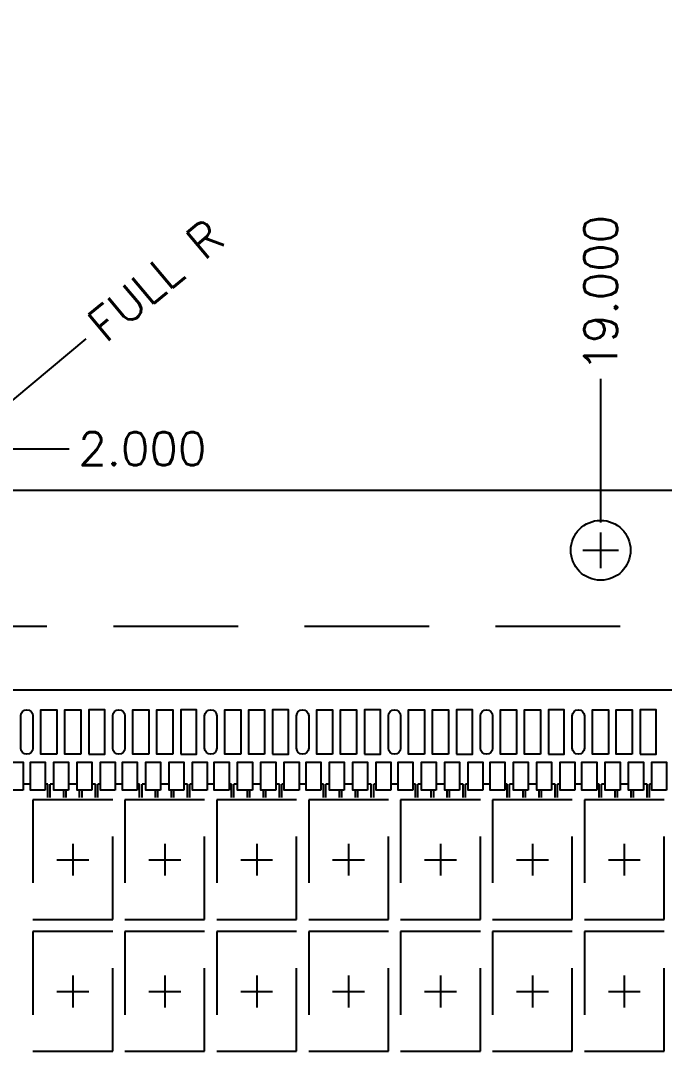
# Model space of a CAD drawing. Header units: millimetres. Extents: x 403.54 to 411.78, y 94.48 to 99.97.
# Drawn here: x 406.855 to 407.823, y 98.389 to 99.956 of the extents above; entities that cross this region are included whole.
import ezdxf

# ---------------------------------------------------------------- set-up
doc = ezdxf.new("R2010")
doc.units = ezdxf.units.MM
doc.header["$LTSCALE"] = 0.5
doc.header["$PDMODE"] = 98
doc.linetypes.add('CENTER', pattern=[50.800000000000004, 31.75, -6.35, 6.35, -6.35])
doc.linetypes.add('HIDDEN', pattern=[0.375, 0.25, -0.125])
for name, color, linetype in [('1D', 4, 'Continuous'), ('BTM', 7, 'HIDDEN'), ('CEN', 2, 'CENTER'), ('DIMENSION', 3, 'Continuous')]:
    doc.layers.add(name, color=color, linetype=linetype)
doc.styles.add('SIMPLEX', font='simplex.shx', dxfattribs={"bigfont": 'AllInOneBig.shx'})
doc.dimstyles.new('Standard2', dxfattribs={"dimtxt": 0.05, "dimasz": 0.08, "dimexe": 0.015, "dimexo": 0.015, "dimgap": 0.01, "dimtad": 1, "dimdec": 3, "dimlfac": 16.66666666666666, "dimrnd": 0.0005, "dimzin": 1, "dimtxsty": 'SIMPLEX', "dimcen": 0.015, "dimclrd": 256, "dimclre": 256, "dimclrt": 256, "dimazin": 3, "dimtp": 0.03, "dimtm": 0.05, "dimtfac": 0.8, "dimtdec": 3, "dimtmove": 0, "dimatfit": 3, "dimfxl": 0.05, "dimtzin": 4, "dimlwd": -1, "dimlwe": -1})

# ---------------------------------------------------------------- blocks, each defined once
blk = doc.blocks.new('*D5')
at = {"layer": 'Defpoints', "color": 0, "ltscale": 0.1, "transparency": 16777216}
for p in [(408.6120308015267, 98.72405420024849), (409.1126035743108, 98.72405420024849), (406.5872108015268, 97.10705420025023)]:
    blk.add_point(p, dxfattribs=at)
at = {"layer": 'DIMENSION', "ltscale": 0.1, "transparency": 16777216}
blk.add_line((408.627030801527, 98.72405420024704), (409.1126035743112, 98.72405420024704), dxfattribs=at)
at = {"layer": 'DIMENSION', "ltscale": 0.1, "transparency": 16777216, "insert": (409.2464130981207, 98.72405420024704), "char_height": 0.05, "attachment_point": 5, "style": 'SIMPLEX'}
blk.add_mtext('\\A1;26.950', dxfattribs=at)
blk = doc.blocks.new('*D26')
at = {"layer": 'Defpoints', "color": 0, "transparency": 16777216}
for p in [(409.1126035743112, 99.0939123635559), (408.4920308015272, 99.06305420024697), (406.5872108015266, 97.10705420025023)]:
    blk.add_point(p, dxfattribs=at)
at = {"layer": 'DIMENSION', "transparency": 16777216}
for p, q in [((408.7926035743119, 99.06305420024397), (408.9526035743119, 99.09391236355289)), ((408.9526035743119, 99.09391236355289), (409.1126035743119, 99.09391236355289)), ((408.5070308015279, 99.06305420024397), (408.7926035743119, 99.06305420024397))]:
    blk.add_line(p, q, dxfattribs=at)
at = {"layer": 'DIMENSION', "transparency": 16777216, "insert": (409.2464130981214, 99.09391236355289), "char_height": 0.05, "attachment_point": 5, "style": 'SIMPLEX'}
blk.add_mtext('\\A1;32.600', dxfattribs=at)
blk = doc.blocks.new('*D44')
at = {"layer": 'Defpoints', "color": 0, "ltscale": 0.1, "transparency": 16777216}
for p in [(408.42867219549, 99.71051309388422), (408.4620308015272, 98.72405420025028), (406.587210801527, 97.10705420025029)]:
    blk.add_point(p, dxfattribs=at)
at = {"layer": 'DIMENSION', "ltscale": 0.1, "transparency": 16777216}
for p, q in [((408.4286721954907, 99.55051309388126), (408.4286721954907, 99.71051309388126)), ((408.462030801528, 99.39051309388127), (408.4286721954907, 99.55051309388126)), ((408.462030801528, 98.73905420024732), (408.462030801528, 99.39051309388127))]:
    blk.add_line(p, q, dxfattribs=at)
at = {"layer": 'DIMENSION', "ltscale": 0.1, "transparency": 16777216, "insert": (408.4286721954907, 99.8395607129289), "char_height": 0.05, "attachment_point": 5, "rotation": 89.99999999999957, "style": 'SIMPLEX'}
blk.add_mtext('\\A1;31.247', dxfattribs=at)
blk = doc.blocks.new('*D45')
at = {"layer": 'Defpoints', "color": 0, "ltscale": 0.1, "transparency": 16777216}
for p in [(408.3720308015273, 99.71051309388422), (408.3720308015273, 99.06305420024697), (406.587210801527, 97.10705420025629)]:
    blk.add_point(p, dxfattribs=at)
at = {"layer": 'DIMENSION', "ltscale": 0.1, "transparency": 16777216}
blk.add_line((408.3720308015273, 99.07805420024697), (408.3720308015273, 99.71051309388422), dxfattribs=at)
at = {"layer": 'DIMENSION', "ltscale": 0.1, "transparency": 16777216, "insert": (408.3720308015273, 99.84432261769379), "char_height": 0.05, "attachment_point": 5, "rotation": 90, "style": 'SIMPLEX'}
blk.add_mtext('\\A1;29.747', dxfattribs=at)
blk = doc.blocks.new('*D50')
at = {"layer": 'Defpoints', "color": 0, "transparency": 16777216}
for p in [(407.9986492123411, 99.33606972791452), (404.693982694319, 99.24905420024773), (408.4920308015269, 99.2490542002477), (408.4920308015269, 99.2490542002477), (408.6120308015269, 99.17975420024769)]:
    blk.add_point(p, dxfattribs=at)
at = {"layer": 'DIMENSION', "transparency": 16777216}
blk.add_line((408.4790412627333, 99.25655565890104), (408.0451940422416, 99.50710242873508), dxfattribs=at)
blk.add_arc((408.4920308015269, 99.2490542002477), 0.5009961023827223, 159.152412314318, 170.8411538952168, dxfattribs=at)
for points in [[(408.0117929326128, 99.43307514414379), (408.0358764787776, 99.4216255190305), (408.0581835810352, 99.49960097008173)], [(408.0107127426034, 99.32773426369069), (407.9841312061646, 99.32986335543733), (407.9910346991442, 99.2490542002477)]]:
    blk.add_solid(points, dxfattribs=at)
at = {"layer": 'DIMENSION', "transparency": 16777216, "insert": (407.9599608539042, 99.4122723749152), "char_height": 0.05, "attachment_point": 5, "rotation": 72.94604210525843, "style": 'SIMPLEX'}
blk.add_mtext('\\A1;30°', dxfattribs=at)
blk = doc.blocks.new('*D57')
at = {"layer": 'Defpoints', "color": 0, "ltscale": 0.1, "transparency": 16777216}
for p in [(406.6472108015342, 99.31189662202814), (406.5272108015342, 99.15905420024865), (406.6472108015342, 99.15905420024865)]:
    blk.add_point(p, dxfattribs=at)
at = {"layer": 'DIMENSION', "color": 0, "ltscale": 0.1, "transparency": 16777216}
for p, q in [((406.5272108015342, 99.17405420024865), (406.5272108015342, 99.32689662202814)), ((406.6472108015342, 99.17405420024865), (406.6472108015342, 99.32689662202814)), ((406.4472108015343, 99.31189662202814), (406.3672108015342, 99.31189662202814)), ((406.5272108015342, 99.31189662202814), (406.6472108015342, 99.31189662202814)), ((406.7272108015342, 99.31189662202814), (406.9274911954609, 99.31189662202814))]:
    blk.add_line(p, q, dxfattribs=at)
for points in [[(406.4472108015343, 99.32522995536148), (406.4472108015343, 99.29856328869481), (406.5272108015342, 99.31189662202814)], [(406.7272108015342, 99.32522995536148), (406.7272108015342, 99.29856328869481), (406.6472108015342, 99.31189662202814)]]:
    blk.add_solid(points, dxfattribs=at)
at = {"layer": 'DIMENSION', "color": 1, "ltscale": 0.1, "transparency": 16777216, "insert": (407.0374911954609, 99.31189662202814), "char_height": 0.05, "attachment_point": 5, "style": 'SIMPLEX'}
blk.add_mtext('\\A1;2.000', dxfattribs=at)
blk = doc.blocks.new('*D59')
at = {"layer": 'Defpoints', "color": 0, "ltscale": 0.1, "transparency": 16777216}
for p in [(406.6067222413462, 99.18793257489344), (406.5722108015341, 99.15905420024882)]:
    blk.add_point(p, dxfattribs=at)
at = {"layer": 'DIMENSION', "color": 0, "ltscale": 0.1, "transparency": 16777216}
for p, q in [((406.9524052257224, 99.47719210116799), (406.6680759121229, 99.23927190759474)), ((406.5722108015341, 99.15905420024882), (406.6067222413462, 99.18793257489344))]:
    blk.add_line(p, q, dxfattribs=at)
blk.add_arc((406.5722108015341, 99.15905420024882), 0.0450000000001864, 20.82322037184204, 70.90140682905171, dxfattribs=at)
blk.add_solid([(406.6595193566727, 99.24949751939084), (406.6766324675731, 99.22904629579861), (406.6067222413462, 99.18793257489344)], dxfattribs=at)
at = {"layer": 'DIMENSION', "color": 1, "ltscale": 0.1, "transparency": 16777216, "insert": (407.0577655472646, 99.56535518143193), "char_height": 0.05, "attachment_point": 5, "rotation": 39.92181354281807, "style": 'SIMPLEX'}
blk.add_mtext('\\A1;FULL R', dxfattribs=at)
blk = doc.blocks.new('*D85')
at = {"layer": 'Defpoints', "color": 0, "ltscale": 0.1, "transparency": 16777216}
for p in [(408.3120308015266, 99.71051309388422), (408.3120308015266, 99.16805420024855), (406.5872108015268, 97.10705420024705)]:
    blk.add_point(p, dxfattribs=at)
at = {"layer": 'DIMENSION', "ltscale": 0.1, "transparency": 16777216}
blk.add_line((408.3120308015266, 99.18305420024855), (408.3120308015266, 99.71051309388422), dxfattribs=at)
at = {"layer": 'DIMENSION', "ltscale": 0.1, "transparency": 16777216, "insert": (408.3120308015266, 99.84432261769379), "char_height": 0.05, "attachment_point": 5, "rotation": 90, "style": 'SIMPLEX'}
blk.add_mtext('\\A1;28.747', dxfattribs=at)
blk = doc.blocks.new('*D86')
at = {"layer": 'Defpoints', "color": 0, "ltscale": 0.1, "transparency": 16777216}
for p in [(408.4920308015324, 99.71051309388422), (408.4920308015324, 99.24905420024533), (406.5872108015268, 97.10705420024705)]:
    blk.add_point(p, dxfattribs=at)
at = {"layer": 'DIMENSION', "ltscale": 0.1, "transparency": 16777216}
blk.add_line((408.4920308015324, 99.26405420024533), (408.4920308015324, 99.71051309388422), dxfattribs=at)
at = {"layer": 'DIMENSION', "ltscale": 0.1, "transparency": 16777216, "insert": (408.4920308015324, 99.8395607129319), "char_height": 0.05, "attachment_point": 5, "rotation": 90, "style": 'SIMPLEX'}
blk.add_mtext('\\A1;31.747', dxfattribs=at)
blk = doc.blocks.new('*D87')
at = {"layer": 'Defpoints', "color": 0, "ltscale": 0.1, "transparency": 16777216}
for p in [(408.6120482028015, 99.71051309388422), (408.6120308015268, 99.17975420024852), (406.5872108015268, 97.10705420024705)]:
    blk.add_point(p, dxfattribs=at)
at = {"layer": 'DIMENSION', "ltscale": 0.1, "transparency": 16777216}
for p, q in [((408.6120482028015, 99.55051309388422), (408.6120482028015, 99.71051309388422)), ((408.6120308015268, 99.39051309388422), (408.6120482028015, 99.55051309388422)), ((408.6120308015268, 99.19475420024852), (408.6120308015268, 99.39051309388422))]:
    blk.add_line(p, q, dxfattribs=at)
at = {"layer": 'DIMENSION', "ltscale": 0.1, "transparency": 16777216, "insert": (408.6120482028015, 99.84432261769379), "char_height": 0.05, "attachment_point": 5, "rotation": 90, "style": 'SIMPLEX'}
blk.add_mtext('\\A1;33.747', dxfattribs=at)
blk = doc.blocks.new('*D88')
at = {"layer": 'Defpoints', "color": 0, "ltscale": 0.1, "transparency": 16777216}
for p in [(408.4920308015324, 99.24905420024533), (409.1126035743113, 99.24905420024533), (406.5872108015268, 97.10705420024705)]:
    blk.add_point(p, dxfattribs=at)
at = {"layer": 'DIMENSION', "ltscale": 0.1, "transparency": 16777216}
blk.add_line((408.5070308015324, 99.24905420024533), (409.1126035743113, 99.24905420024533), dxfattribs=at)
at = {"layer": 'DIMENSION', "ltscale": 0.1, "transparency": 16777216, "insert": (409.2464130981208, 99.24905420024533), "char_height": 0.05, "attachment_point": 5, "style": 'SIMPLEX'}
blk.add_mtext('\\A1;35.700', dxfattribs=at)
blk = doc.blocks.new('*D89')
at = {"layer": 'Defpoints', "color": 0, "ltscale": 0.1, "transparency": 16777216}
for p in [(408.3654800815798, 99.15905420024855), (409.112412898879, 99.15937707848637), (406.5872108015268, 97.10705420024705)]:
    blk.add_point(p, dxfattribs=at)
at = {"layer": 'DIMENSION', "ltscale": 0.1, "transparency": 16777216}
for p, q in [((408.3804800815798, 99.15905420024855), (408.792412898879, 99.15905420024855)), ((408.792412898879, 99.15905420024855), (408.952412898879, 99.15937707848637)), ((408.952412898879, 99.15937707848637), (409.112412898879, 99.15937707848637))]:
    blk.add_line(p, q, dxfattribs=at)
at = {"layer": 'DIMENSION', "ltscale": 0.1, "transparency": 16777216, "insert": (409.2462224226886, 99.15937707848637), "char_height": 0.05, "attachment_point": 5, "style": 'SIMPLEX'}
blk.add_mtext('\\A1;34.200', dxfattribs=at)
blk = doc.blocks.new('*D93')
at = {"layer": 'Defpoints', "color": 0, "ltscale": 0.1, "transparency": 16777216}
for p in [(407.7272108015268, 99.4167836716604), (407.7272108015268, 99.18601528410262), (406.587210801527, 97.10705420025629)]:
    blk.add_point(p, dxfattribs=at)
at = {"layer": 'DIMENSION', "ltscale": 0.1, "transparency": 16777216}
blk.add_line((407.7272108015268, 99.20101528410262), (407.7272108015268, 99.4167836716604), dxfattribs=at)
at = {"layer": 'DIMENSION', "ltscale": 0.1, "transparency": 16777216, "insert": (407.7272108015268, 99.54583129070808), "char_height": 0.05, "attachment_point": 5, "rotation": 90, "style": 'SIMPLEX'}
blk.add_mtext('\\A1;19.000', dxfattribs=at)

msp = doc.modelspace()

# ---------------------------------------------------------------- linework, layer by layer
msp.add_line((408.4920308015324, 99.24905420024533), (404.693982694319, 99.24905420024535))
for points in [[(406.8546608023548, 98.9099041995549, -0.9999999999932904), (406.8729608023549, 98.90990419954662), (406.8729608023326, 98.86115419952498, -0.9999999999938495), (406.8546608023325, 98.86115419953327)], [(406.9929608023549, 98.9099041995549, -0.9999999999932904), (407.011260802355, 98.90990419954662), (407.0112608023326, 98.86115419952498, -0.9999999999938495), (406.9929608023326, 98.86115419953327)], [(407.131260802355, 98.9099041995549, -0.9999999999932904), (407.149560802355, 98.90990419954662), (407.1495608023327, 98.86115419952498, -0.9999999999938495), (407.1312608023326, 98.86115419953327)], [(407.269560802355, 98.9099041995549, -0.9999999999932904), (407.2878608023551, 98.90990419954662), (407.2878608023328, 98.86115419952498, -0.9999999999938495), (407.2695608023327, 98.86115419953327)], [(407.4078608023551, 98.9099041995549, -0.9999999999932904), (407.4261608023552, 98.90990419954662), (407.4261608023328, 98.86115419952498, -0.9999999999938495), (407.4078608023328, 98.86115419953327)], [(407.5461608023552, 98.9099041995549, -0.9999999999932904), (407.5644608023553, 98.90990419954662), (407.5644608023329, 98.86115419952498, -0.9999999999938495), (407.5461608023328, 98.86115419953327)], [(407.6844608023553, 98.9099041995549, -0.9999999999932904), (407.7027608023553, 98.90990419954662), (407.702760802333, 98.86115419952498, -0.9999999999938495), (407.6844608023329, 98.86115419953327)]]:
    msp.add_lwpolyline(points, format="xyb", close=True)
at = {"ltscale": 0.02}
for points in [[(406.8584108023035, 98.79800419953186), (406.8362108023035, 98.79800419954204), (406.8362108023227, 98.84000419954204), (406.8584108023227, 98.84000419953186)], [(406.8914108023034, 98.79800419958008), (406.8692108023034, 98.79800419959027), (406.8692108023227, 98.84000419959027), (406.8914108023227, 98.84000419958008)], [(406.9265108023034, 98.79800419956396), (406.9043108023034, 98.79800419957415), (406.9043108023227, 98.84000419957415), (406.9265108023227, 98.84000419956396)], [(406.9616108023034, 98.79800419954786), (406.9394108023034, 98.79800419955804), (406.9394108023227, 98.84000419955804), (406.9616108023227, 98.84000419954786)], [(406.9967108023034, 98.79800419953175), (406.9745108023034, 98.79800419954192), (406.9745108023227, 98.84000419954192), (406.9967108023227, 98.84000419953175)], [(407.0297108023036, 98.79800419958008), (407.0075108023036, 98.79800419959027), (407.0075108023229, 98.84000419959027), (407.0297108023229, 98.84000419958008)], [(407.0648108023036, 98.79800419956396), (407.0426108023036, 98.79800419957415), (407.0426108023229, 98.84000419957415), (407.0648108023229, 98.84000419956396)], [(407.0999108023036, 98.79800419954786), (407.0777108023036, 98.79800419955804), (407.0777108023229, 98.84000419955804), (407.0999108023229, 98.84000419954786)], [(407.1350108023036, 98.79800419953175), (407.1128108023036, 98.79800419954192), (407.1128108023229, 98.84000419954192), (407.1350108023229, 98.84000419953175)], [(407.1680108023036, 98.79800419957985), (407.1458108023036, 98.79800419959004), (407.1458108023228, 98.84000419959004), (407.1680108023228, 98.84000419957985)], [(407.2031108023036, 98.79800419956374), (407.1809108023036, 98.79800419957392), (407.1809108023228, 98.84000419957393), (407.2031108023228, 98.84000419956374)], [(407.2382108023036, 98.79800419954763), (407.2160108023036, 98.79800419955781), (407.2160108023228, 98.84000419955781), (407.2382108023228, 98.84000419954764)], [(407.2733108023036, 98.79800419953152), (407.2511108023036, 98.7980041995417), (407.2511108023228, 98.8400041995417), (407.2733108023228, 98.84000419953152)], [(407.3063108023038, 98.79800419958008), (407.2841108023038, 98.79800419959027), (407.284110802323, 98.84000419959027), (407.306310802323, 98.84000419958008)], [(407.3414108023038, 98.79800419956396), (407.3192108023038, 98.79800419957415), (407.319210802323, 98.84000419957415), (407.341410802323, 98.84000419956396)], [(407.3765108023038, 98.79800419954786), (407.3543108023038, 98.79800419955804), (407.354310802323, 98.84000419955804), (407.376510802323, 98.84000419954786)], [(407.4116108023038, 98.79800419953175), (407.3894108023038, 98.79800419954192), (407.389410802323, 98.84000419954192), (407.411610802323, 98.84000419953175)], [(407.4446108023037, 98.79800419957996), (407.4224108023037, 98.79800419959015), (407.422410802323, 98.84000419959015), (407.444610802323, 98.84000419957997)], [(407.4797108023037, 98.79800419956385), (407.4575108023037, 98.79800419957404), (407.457510802323, 98.84000419957404), (407.479710802323, 98.84000419956385)], [(407.5148108023037, 98.79800419954775), (407.4926108023037, 98.79800419955792), (407.492610802323, 98.84000419955792), (407.514810802323, 98.84000419954775)], [(407.5499108023037, 98.79800419953163), (407.5277108023037, 98.79800419954181), (407.527710802323, 98.84000419954181), (407.549910802323, 98.84000419953163)], [(407.5829108023039, 98.79800419957996), (407.5607108023039, 98.79800419959015), (407.5607108023232, 98.84000419959015), (407.5829108023232, 98.84000419957997)], [(407.6180108023039, 98.79800419956385), (407.5958108023039, 98.79800419957404), (407.5958108023232, 98.84000419957404), (407.6180108023232, 98.84000419956385)], [(407.6531108023039, 98.79800419954775), (407.6309108023039, 98.79800419955792), (407.6309108023232, 98.84000419955792), (407.6531108023232, 98.84000419954775)], [(407.6882108023039, 98.79800419953163), (407.6660108023039, 98.79800419954181), (407.6660108023232, 98.84000419954181), (407.6882108023232, 98.84000419953163)], [(407.7212108023039, 98.79800419957996), (407.6990108023039, 98.79800419959015), (407.6990108023231, 98.84000419959015), (407.7212108023231, 98.84000419957997)], [(407.7563108023039, 98.79800419956385), (407.7341108023039, 98.79800419957404), (407.7341108023231, 98.84000419957404), (407.7563108023231, 98.84000419956385)], [(407.7914108023039, 98.79800419954775), (407.7692108023039, 98.79800419955792), (407.7692108023231, 98.84000419955792), (407.7914108023231, 98.84000419954775)], [(407.8265108023039, 98.79800419953163), (407.8043108023039, 98.79800419954181), (407.8043108023231, 98.84000419954181), (407.8265108023231, 98.84000419953163)]]:
    msp.add_lwpolyline(points, close=True, dxfattribs=at)
at = {"color": 1, "linetype": 'HIDDEN'}
for points in [[(406.9929608015278, 98.60345420025662), (406.9929608015278, 98.78345420025668), (406.8729608015278, 98.78345420025668), (406.8729608015278, 98.60345420025662)], [(407.1312608015279, 98.60345420025662), (407.1312608015279, 98.78345420025668), (407.0112608015279, 98.78345420025668), (407.0112608015279, 98.60345420025662)], [(407.269560801528, 98.60345420025662), (407.269560801528, 98.78345420025668), (407.149560801528, 98.78345420025668), (407.149560801528, 98.60345420025662)], [(407.407860801528, 98.60345420025662), (407.407860801528, 98.78345420025668), (407.287860801528, 98.78345420025668), (407.287860801528, 98.60345420025662)], [(407.5461608015281, 98.60345420025651), (407.5461608015281, 98.78345420025657), (407.4261608015281, 98.78345420025657), (407.4261608015281, 98.60345420025651)], [(407.6844608015282, 98.60345420025651), (407.6844608015282, 98.78345420025657), (407.5644608015282, 98.78345420025657), (407.5644608015282, 98.60345420025651)], [(407.8227608015283, 98.60345420025651), (407.8227608015283, 98.78345420025657), (407.7027608015283, 98.78345420025657), (407.7027608015283, 98.60345420025651)], [(406.9929608015278, 98.4051542002566), (406.9929608015278, 98.58515420025667), (406.8729608015278, 98.58515420025667), (406.8729608015278, 98.4051542002566)], [(407.1312608015279, 98.4051542002566), (407.1312608015279, 98.58515420025667), (407.0112608015279, 98.58515420025667), (407.0112608015279, 98.4051542002566)], [(407.269560801528, 98.4051542002566), (407.269560801528, 98.58515420025667), (407.149560801528, 98.58515420025667), (407.149560801528, 98.4051542002566)], [(407.407860801528, 98.4051542002566), (407.407860801528, 98.58515420025667), (407.287860801528, 98.58515420025667), (407.287860801528, 98.4051542002566)], [(407.5461608015281, 98.40515420025649), (407.5461608015281, 98.58515420025655), (407.4261608015281, 98.58515420025655), (407.4261608015281, 98.40515420025649)], [(407.6844608015282, 98.40515420025649), (407.6844608015282, 98.58515420025655), (407.5644608015282, 98.58515420025655), (407.5644608015282, 98.40515420025649)], [(407.8227608015283, 98.40515420025649), (407.8227608015283, 98.58515420025655), (407.7027608015283, 98.58515420025655), (407.7027608015283, 98.40515420025649)]]:
    msp.add_lwpolyline(points, close=True, dxfattribs=at)
at = {"layer": '1D', "linetype": 'CENTER'}
for p, q in [((407.7272108015268, 99.1320931163947), (407.7272108015268, 99.18601528410262)), ((407.7002497176727, 99.15905420024866), (407.7541718853806, 99.15905420024866))]:
    msp.add_line(p, q, dxfattribs=at)
at = {"layer": '1D', "color": 2, "linetype": 'HIDDEN', "ltscale": 1.5}
msp.add_line((404.6939826943191, 99.04505420024854), (408.582030801527, 99.04505420024853), dxfattribs=at)
at = {"layer": '1D', "color": 4}
msp.add_line((404.7782108015267, 98.94905420024863), (408.3962108015269, 98.94905420024874), dxfattribs=at)
at = {"layer": '1D', "color": 0, "ltscale": 0.1}
for points in [[(406.9089608023284, 98.8520041995718), (406.8849608023284, 98.85200419958281), (406.8849608023591, 98.91905419960445), (406.9089608023592, 98.91905419959355)], [(406.9449608023283, 98.85200419955527), (406.9209608023283, 98.8520041995663), (406.9209608023591, 98.91905419958805), (406.944960802359, 98.91905419957702)], [(406.9569608023284, 98.85200419954977), (406.9809608023282, 98.85200419953875), (406.9809608023592, 98.9190541995605), (406.9569608023592, 98.91905419957152)], [(407.0472608023284, 98.8520041995718), (407.0232608023284, 98.85200419958281), (407.0232608023592, 98.91905419960445), (407.0472608023592, 98.91905419959355)], [(407.0832608023284, 98.85200419955527), (407.0592608023284, 98.8520041995663), (407.0592608023592, 98.91905419958805), (407.0832608023591, 98.91905419957702)], [(407.0952608023284, 98.85200419954977), (407.1192608023283, 98.85200419953875), (407.1192608023592, 98.9190541995605), (407.0952608023592, 98.91905419957152)], [(407.1855608023285, 98.8520041995718), (407.1615608023285, 98.85200419958281), (407.1615608023592, 98.91905419960445), (407.1855608023593, 98.91905419959355)], [(407.2215608023284, 98.85200419955527), (407.1975608023284, 98.8520041995663), (407.1975608023592, 98.91905419958805), (407.2215608023592, 98.91905419957702)], [(407.2335608023285, 98.85200419954977), (407.2575608023284, 98.85200419953875), (407.2575608023593, 98.9190541995605), (407.2335608023593, 98.91905419957152)], [(407.3238608023286, 98.8520041995718), (407.2998608023286, 98.85200419958281), (407.2998608023593, 98.91905419960445), (407.3238608023594, 98.91905419959355)], [(407.3598608023285, 98.85200419955527), (407.3358608023285, 98.8520041995663), (407.3358608023593, 98.91905419958805), (407.3598608023593, 98.91905419957702)], [(407.3718608023286, 98.85200419954977), (407.3958608023285, 98.85200419953875), (407.3958608023594, 98.9190541995605), (407.3718608023594, 98.91905419957152)], [(407.4621608023286, 98.8520041995718), (407.4381608023286, 98.85200419958281), (407.4381608023594, 98.91905419960445), (407.4621608023594, 98.91905419959355)], [(407.4981608023286, 98.85200419955527), (407.4741608023286, 98.8520041995663), (407.4741608023594, 98.91905419958805), (407.4981608023593, 98.91905419957702)], [(407.5101608023286, 98.85200419954977), (407.5341608023285, 98.85200419953875), (407.5341608023595, 98.9190541995605), (407.5101608023595, 98.91905419957152)], [(407.6004608023287, 98.8520041995718), (407.5764608023287, 98.85200419958281), (407.5764608023595, 98.91905419960445), (407.6004608023595, 98.91905419959355)], [(407.6364608023287, 98.85200419955527), (407.6124608023287, 98.8520041995663), (407.6124608023595, 98.91905419958805), (407.6364608023594, 98.91905419957702)], [(407.6484608023287, 98.85200419954977), (407.6724608023286, 98.85200419953875), (407.6724608023595, 98.9190541995605), (407.6484608023595, 98.91905419957152)], [(407.7387608023288, 98.8520041995718), (407.7147608023288, 98.85200419958281), (407.7147608023595, 98.91905419960445), (407.7387608023596, 98.91905419959355)], [(407.7747608023287, 98.85200419955527), (407.7507608023287, 98.8520041995663), (407.7507608023595, 98.91905419958805), (407.7747608023595, 98.91905419957702)], [(407.7867608023288, 98.85200419954977), (407.8107608023287, 98.85200419953875), (407.8107608023596, 98.9190541995605), (407.7867608023596, 98.91905419957152)]]:
    msp.add_lwpolyline(points, close=True, dxfattribs=at)
at = {"layer": 'BTM', "ltscale": 0.02}
for p, q in [((406.8692108023075, 98.80700419954606), (406.8584108023076, 98.80700419955102)), ((406.8951608023075, 98.8070041995975), (406.8914108023075, 98.80700419959923)), ((406.8951608022984, 98.78720419959751), (406.8951608023075, 98.8070041995975)), ((406.8987608022984, 98.78720419959586), (406.8987608023075, 98.80700419959585)), ((406.9043108023075, 98.80700419959331), (406.8987608023075, 98.80700419959585)), ((406.9394108023075, 98.8070041995772), (406.9265108023075, 98.80700419958312)), ((406.9671608023076, 98.80700419956446), (406.9616108023075, 98.80700419956702)), ((406.9671608022985, 98.78720419956447), (406.9671608023076, 98.80700419956446)), ((406.9707608022985, 98.78720419956282), (406.9707608023076, 98.80700419956281)), ((406.9745108023075, 98.80700419956108), (406.9707608023076, 98.80700419956281)), ((407.0075108023075, 98.80700419954594), (406.9967108023075, 98.8070041995509)), ((407.0334608023077, 98.8070041995975), (407.0297108023077, 98.80700419959923)), ((407.0334608022986, 98.78720419959751), (407.0334608023077, 98.8070041995975)), ((407.0370608022986, 98.78720419959586), (407.0370608023077, 98.80700419959585)), ((407.0426108023077, 98.80700419959331), (407.0370608023077, 98.80700419959585)), ((407.0777108023077, 98.8070041995772), (407.0648108023077, 98.80700419958312)), ((407.1054608023078, 98.80700419956446), (407.0999108023077, 98.80700419956702)), ((407.1054608022987, 98.78720419956447), (407.1054608023078, 98.80700419956446)), ((407.1090608022986, 98.78720419956282), (407.1090608023077, 98.80700419956281)), ((407.1128108023077, 98.80700419956108), (407.1090608023077, 98.80700419956281)), ((407.1458108023077, 98.80700419954594), (407.1350108023077, 98.8070041995509)), ((407.1717608023077, 98.80700419959727), (407.1680108023077, 98.807004199599)), ((407.1717608022986, 98.78720419959728), (407.1717608023077, 98.80700419959727)), ((407.1753608022985, 98.78720419959564), (407.1753608023076, 98.80700419959562)), ((407.1809108023077, 98.80700419959308), (407.1753608023076, 98.80700419959562)), ((407.2160108023077, 98.80700419957697), (407.2031108023077, 98.80700419958289)), ((407.2437608023077, 98.80700419956423), (407.2382108023077, 98.80700419956679)), ((407.2437608022987, 98.78720419956424), (407.2437608023077, 98.80700419956423)), ((407.2473608022986, 98.7872041995626), (407.2473608023077, 98.80700419956258)), ((407.2511108023077, 98.80700419956085), (407.2473608023077, 98.80700419956258)), ((407.2841108023076, 98.80700419954572), (407.2733108023077, 98.80700419955068)), ((407.3100608023079, 98.8070041995975), (407.3063108023078, 98.80700419959923)), ((407.3100608022988, 98.78720419959751), (407.3100608023079, 98.8070041995975)), ((407.3136608022987, 98.78720419959586), (407.3136608023078, 98.80700419959585)), ((407.3192108023079, 98.80700419959331), (407.3136608023078, 98.80700419959585)), ((407.3543108023079, 98.8070041995772), (407.3414108023078, 98.80700419958312)), ((407.3820608023079, 98.80700419956446), (407.3765108023078, 98.80700419956702)), ((407.3820608022988, 98.78720419956447), (407.3820608023079, 98.80700419956446)), ((407.3856608022988, 98.78720419956282), (407.3856608023079, 98.80700419956281)), ((407.3894108023079, 98.80700419956108), (407.3856608023079, 98.80700419956281)), ((407.4224108023078, 98.80700419954594), (407.4116108023078, 98.8070041995509)), ((407.4483608023078, 98.80700419959739), (407.4446108023078, 98.80700419959912)), ((407.4483608022987, 98.7872041995974), (407.4483608023078, 98.80700419959739)), ((407.4519608022987, 98.78720419959575), (407.4519608023078, 98.80700419959574)), ((407.4575108023078, 98.8070041995932), (407.4519608023078, 98.80700419959574)), ((407.4926108023078, 98.80700419957708), (407.4797108023078, 98.807004199583)), ((407.5203608023079, 98.80700419956435), (407.5148108023078, 98.8070041995669)), ((407.5203608022988, 98.78720419956436), (407.5203608023079, 98.80700419956435)), ((407.5239608022987, 98.78720419956271), (407.5239608023078, 98.8070041995627)), ((407.5277108023078, 98.80700419956096), (407.5239608023078, 98.8070041995627)), ((407.5607108023078, 98.80700419954583), (407.5499108023078, 98.80700419955079)), ((407.586660802308, 98.80700419959739), (407.582910802308, 98.80700419959912)), ((407.5866608022989, 98.7872041995974), (407.586660802308, 98.80700419959739)), ((407.5902608022989, 98.78720419959575), (407.590260802308, 98.80700419959574)), ((407.595810802308, 98.8070041995932), (407.590260802308, 98.80700419959574)), ((407.630910802308, 98.80700419957708), (407.618010802308, 98.807004199583)), ((407.6586608023081, 98.80700419956435), (407.653110802308, 98.8070041995669)), ((407.658660802299, 98.78720419956436), (407.6586608023081, 98.80700419956435)), ((407.6622608022989, 98.78720419956271), (407.662260802308, 98.8070041995627)), ((407.666010802308, 98.80700419956096), (407.662260802308, 98.8070041995627)), ((407.699010802308, 98.80700419954583), (407.688210802308, 98.80700419955079)), ((407.724960802308, 98.80700419959739), (407.721210802308, 98.80700419959912)), ((407.7249608022989, 98.7872041995974), (407.724960802308, 98.80700419959739)), ((407.7285608022988, 98.78720419959575), (407.7285608023079, 98.80700419959574)), ((407.734110802308, 98.8070041995932), (407.7285608023079, 98.80700419959574)), ((407.769210802308, 98.80700419957708), (407.756310802308, 98.807004199583)), ((407.796960802308, 98.80700419956435), (407.791410802308, 98.8070041995669)), ((407.7969608022989, 98.78720419956436), (407.796960802308, 98.80700419956435)), ((407.8005608022989, 98.78720419956271), (407.800560802308, 98.8070041995627)), ((407.804310802308, 98.80700419956096), (407.800560802308, 98.8070041995627)), ((406.9191608022984, 98.7872041995865), (406.9191608023034, 98.79800419958656)), ((406.9227608022985, 98.78720419958485), (406.9227608023035, 98.79800419958491)), ((406.9431608022985, 98.78720419957548), (406.9431608023035, 98.79800419957554)), ((406.9467608022985, 98.78720419957384), (406.9467608023035, 98.7980041995739)), ((407.0574608022986, 98.7872041995865), (407.0574608023036, 98.79800419958656)), ((407.0610608022986, 98.78720419958485), (407.0610608023036, 98.79800419958491)), ((407.0814608022986, 98.78720419957548), (407.0814608023036, 98.79800419957554)), ((407.0850608022986, 98.78720419957384), (407.0850608023036, 98.7980041995739)), ((407.1957608022985, 98.78720419958627), (407.1957608023035, 98.79800419958633)), ((407.1993608022986, 98.78720419958462), (407.1993608023036, 98.79800419958468)), ((407.2197608022986, 98.78720419957526), (407.2197608023036, 98.79800419957532)), ((407.2233608022986, 98.78720419957361), (407.2233608023036, 98.79800419957367)), ((407.3340608022987, 98.7872041995865), (407.3340608023037, 98.79800419958656)), ((407.3376608022988, 98.78720419958485), (407.3376608023038, 98.79800419958491)), ((407.3580608022988, 98.78720419957548), (407.3580608023038, 98.79800419957554)), ((407.3616608022988, 98.78720419957384), (407.3616608023038, 98.7980041995739)), ((407.4723608022987, 98.78720419958638), (407.4723608023037, 98.79800419958644)), ((407.4759608022987, 98.78720419958474), (407.4759608023037, 98.7980041995848)), ((407.4963608022987, 98.78720419957537), (407.4963608023037, 98.79800419957543)), ((407.4999608022987, 98.78720419957372), (407.4999608023037, 98.79800419957378)), ((407.6106608022989, 98.78720419958638), (407.6106608023039, 98.79800419958644)), ((407.6142608022989, 98.78720419958474), (407.6142608023039, 98.7980041995848)), ((407.6346608022989, 98.78720419957537), (407.6346608023039, 98.79800419957543)), ((407.6382608022989, 98.78720419957372), (407.6382608023039, 98.79800419957378)), ((407.7489608022988, 98.78720419958638), (407.7489608023038, 98.79800419958644)), ((407.7525608022989, 98.78720419958474), (407.7525608023039, 98.7980041995848)), ((407.7729608022989, 98.78720419957537), (407.7729608023039, 98.79800419957543)), ((407.7765608022989, 98.78720419957372), (407.7765608023039, 98.79800419957378))]:
    msp.add_line(p, q, dxfattribs=at)
at = {"layer": 'CEN', "linetype": 'CENTER', "ltscale": 0.3}
for p, q in [((406.9329608015278, 98.71745420025665), (406.9329608015278, 98.66945420025665)), ((407.0712608015278, 98.71745420025665), (407.0712608015278, 98.66945420025665)), ((407.2095608015279, 98.71745420025665), (407.2095608015279, 98.66945420025665)), ((407.347860801528, 98.71745420025665), (407.347860801528, 98.66945420025665)), ((407.4861608015281, 98.71745420025654), (407.4861608015281, 98.66945420025654)), ((407.6244608015281, 98.71745420025654), (407.6244608015281, 98.66945420025654)), ((407.7627608015282, 98.71745420025654), (407.7627608015282, 98.66945420025654)), ((406.9089608015279, 98.69345420025665), (406.9569608015279, 98.69345420025665)), ((407.047260801528, 98.69345420025665), (407.095260801528, 98.69345420025665)), ((407.185560801528, 98.69345420025665), (407.233560801528, 98.69345420025665)), ((407.3238608015281, 98.69345420025665), (407.3718608015281, 98.69345420025665)), ((407.4621608015282, 98.69345420025654), (407.5101608015282, 98.69345420025654)), ((407.6004608015282, 98.69345420025654), (407.6484608015282, 98.69345420025654)), ((407.7387608015283, 98.69345420025654), (407.7867608015283, 98.69345420025654)), ((406.9329608015278, 98.51915420025664), (406.9329608015278, 98.47115420025663)), ((407.0712608015278, 98.51915420025664), (407.0712608015278, 98.47115420025663)), ((407.2095608015279, 98.51915420025664), (407.2095608015279, 98.47115420025663)), ((407.347860801528, 98.51915420025664), (407.347860801528, 98.47115420025663)), ((407.4861608015281, 98.51915420025652), (407.4861608015281, 98.47115420025652)), ((407.6244608015281, 98.51915420025652), (407.6244608015281, 98.47115420025652)), ((407.7627608015282, 98.51915420025652), (407.7627608015282, 98.47115420025652)), ((406.9089608015279, 98.49515420025664), (406.9569608015279, 98.49515420025664)), ((407.047260801528, 98.49515420025664), (407.095260801528, 98.49515420025664)), ((407.185560801528, 98.49515420025664), (407.233560801528, 98.49515420025664)), ((407.3238608015281, 98.49515420025664), (407.3718608015281, 98.49515420025664)), ((407.4621608015282, 98.49515420025652), (407.5101608015282, 98.49515420025652)), ((407.6004608015282, 98.49515420025652), (407.6484608015282, 98.49515420025652)), ((407.7387608015283, 98.49515420025652), (407.7867608015283, 98.49515420025652))]:
    msp.add_line(p, q, dxfattribs=at)
at = {"layer": 'DIMENSION', "color": 0}
msp.add_circle((407.7272108015268, 99.15905420024866), 0.045, dxfattribs=at)

# ---------------------------------------------------------------- dimensions: what is measured, and where the dimension line sits
at = {"layer": 'DIMENSION', "color": 0, "ltscale": 0.1}
dim = msp.add_ordinate_dim(feature_location=(408.3720308015273, 99.06305420024697), offset=(0, 0.6474588936372498), dtype=1, origin=(406.587210801527, 97.10705420025629), dimstyle='Standard2', dxfattribs=at)
dim.commit()
dim.dimension.update_dxf_attribs({"geometry": '*D45', "text_midpoint": (408.3720308015273, 99.84432261769379)})
at = {"layer": 'DIMENSION', "ltscale": 0.1}
for feature_location, offset, dtype, origin, picture, middle in [((408.3120308015266, 99.16805420024855), (0, 0.5424588936356685), 1, (406.5872108015268, 97.10705420024705), '*D85', (408.3120308015266, 99.84432261769379)), ((408.6120308015268, 99.17975420024852), (1.740127464699981e-05, 0.5307588936356922), 1, (406.5872108015268, 97.10705420024705), '*D87', (408.6120482028015, 99.84432261769379)), ((408.4920308015324, 99.24905420024533), (0, 0.46145889363889125), 1, (406.5872108015268, 97.10705420024705), '*D86', (408.4920308015324, 99.8395607129319)), ((407.7272108015268, 99.18601528410262), (0, 0.23076838755777374), 1, (406.587210801527, 97.10705420025629), '*D93', (407.7272108015268, 99.54583129070808)), ((408.4920308015324, 99.24905420024533), (0.6205727727789281, 0), 0, (406.5872108015268, 97.10705420024705), '*D88', (409.2464130981208, 99.24905420024533)), ((408.3654800815798, 99.15905420024855), (0.7469328172991823, 0.00032287823782439773), 0, (406.5872108015268, 97.10705420024705), '*D89', (409.2462224226886, 99.15937707848637))]:
    dim = msp.add_ordinate_dim(feature_location=feature_location, offset=offset, dtype=dtype, origin=origin, dimstyle='Standard2', dxfattribs=at)
    dim.commit()
    dim.dimension.update_dxf_attribs({"geometry": picture, "text_midpoint": middle})
at = {"layer": 'DIMENSION', "color": 3, "ltscale": 0.1}
dim = msp.add_ordinate_dim(feature_location=(408.4620308015272, 98.72405420025028), offset=(-0.0333586060372113, 0.9864588936339374), dtype=1, origin=(406.587210801527, 97.10705420025029), dimstyle='Standard2', dxfattribs=at)
dim.commit()
dim.dimension.update_dxf_attribs({"geometry": '*D44', "text_midpoint": (408.42867219549, 99.8395607129319)})
at = {"layer": 'DIMENSION', "color": 0, "ltscale": 0.1}
dim = msp.add_radius_dim(center=(406.5722108015341, 99.15905420024882), mpoint=(406.6067222413462, 99.18793257489344), text='FULL R', dimstyle='Standard2', override={"dimclrd": 0, "dimclre": 0, "dimclrt": 1}, dxfattribs=at)
dim.commit()
dim.dimension.update_dxf_attribs({"geometry": '*D59', "text_midpoint": (407.0577655472646, 99.56535518143193), "dimtype": 164})
at = {"layer": 'DIMENSION'}
dim = msp.add_angular_dim_2l(base=(407.9986492123411, 99.33606972791452), line1=((408.4920308015269, 99.24905420024771), (404.6939826943189, 99.24905420024771)), line2=((408.4920308015269, 99.24905420024771), (408.6120308015269, 99.17975420024766)), dimstyle='Standard2', override={"dimtmove": 2}, dxfattribs=at)
dim.commit()
dim.dimension.update_dxf_attribs({"geometry": '*D50', "text_midpoint": (407.9599608539042, 99.41227237491525), "dimtype": 162})
at = {"layer": 'DIMENSION', "color": 0, "ltscale": 0.1}
dim = msp.add_linear_dim(base=(406.6472108015342, 99.31189662202814), p1=(406.5272108015342, 99.15905420024865), p2=(406.6472108015342, 99.15905420024865), dimstyle='Standard2', override={"dimclrd": 0, "dimclre": 0, "dimclrt": 1}, dxfattribs=at)
dim.commit()
dim.dimension.update_dxf_attribs({"geometry": '*D57', "text_midpoint": (407.0374911954609, 99.31189662202814), "dimtype": 160})
at = {"layer": 'DIMENSION'}
dim = msp.add_ordinate_dim(feature_location=(408.4920308015272, 99.06305420024697), offset=(0.6205727727839871, 0.03085816330893465), dtype=0, origin=(406.5872108015266, 97.10705420025023), dimstyle='Standard2', dxfattribs=at)
dim.commit()
dim.dimension.update_dxf_attribs({"geometry": '*D26', "text_midpoint": (409.2464130981207, 99.0939123635559)})
at = {"layer": 'DIMENSION', "color": 1, "ltscale": 0.1}
dim = msp.add_ordinate_dim(feature_location=(408.6120308015267, 98.72405420024849), offset=(0.5005727727840963, 0), dtype=0, origin=(406.5872108015268, 97.10705420025023), dimstyle='Standard2', override={"dimarcsym": 1}, dxfattribs=at)
dim.commit()
dim.dimension.update_dxf_attribs({"geometry": '*D5', "text_midpoint": (409.2464130981203, 98.72405420024849)})

doc.saveas('drawing.dxf')
